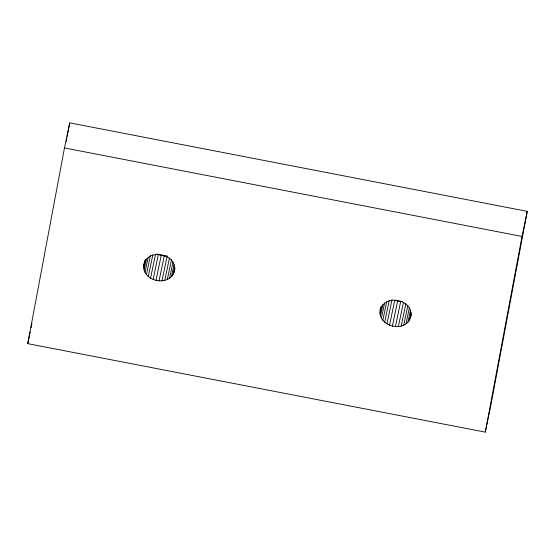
<?xml version="1.0" encoding="UTF-8"?>
<svg xmlns="http://www.w3.org/2000/svg" width="555" height="555" viewBox="0 0 555 555"><rect width="100%" height="100%" fill="white"/><g stroke="black" fill="none" stroke-linecap="round" stroke-linejoin="round"><path stroke-width="0.83" d="M174.95 267.635C174.145 289.009 137.987 282.349 144.46 262.21M411.206 314.269C408.889 335.824 372.683 326.451 381.195 306.256M27.75 343.649L64.477 147.949L69.715 122.87L527.25 211.351L490.523 407.051L485.285 432.13L27.75 343.649L30.192 331.939M66.205 141.587L66.843 138.188M67.162 136.481L69.715 122.87M174.117 271.894C178.925 254.211 147.783 246.961 143.932 264.714M410.513 317.613C415.32 299.922 384.171 292.672 380.328 310.432M485.285 432.13L522.012 236.437L527.25 211.351M31.066 327.762L31.94 323.579M144.702 262.224L145.23 259.712M143.745 267.323L145.32 259.802M144.133 269.869L146.409 259.005M145.056 272.297L148.199 257.249M146.464 274.538L150.481 255.314M148.303 276.55L152.847 254.807M150.537 278.256L155.421 254.849M153.111 279.609L158.348 254.53L157.058 253.85M155.976 280.552L161.214 255.466L158.348 254.53M159.014 281.003L164.252 255.924L166.472 255.883M161.97 280.955L167.208 255.869M164.766 280.421L169.483 257.846M167.339 279.449L171.537 259.379M169.629 278.069L172.945 262.189M171.564 276.328L174.006 264.624M173.084 274.26L174.478 267.572M381.098 307.935L381.445 306.263M380.14 313.041L381.535 306.353M380.529 315.587L382.797 304.716M381.445 318.015L384.594 302.961M382.853 320.256L386.696 301.865M384.691 322.261L389.235 300.526M386.925 323.974L391.99 299.728M389.499 325.327L394.737 300.248L397.609 301.185L402.125 301.615M392.371 326.264L397.609 301.185M395.41 326.722L400.648 301.642M398.358 326.666L403.429 302.42M401.161 326.139L405.871 303.564M403.735 325.161L407.752 305.937M406.017 323.787L409.34 307.9M407.953 322.046L410.402 310.342M409.472 319.978L411.047 312.451M161.214 255.466L164.252 255.924M64.477 147.949L522.012 236.437"/></g></svg>
